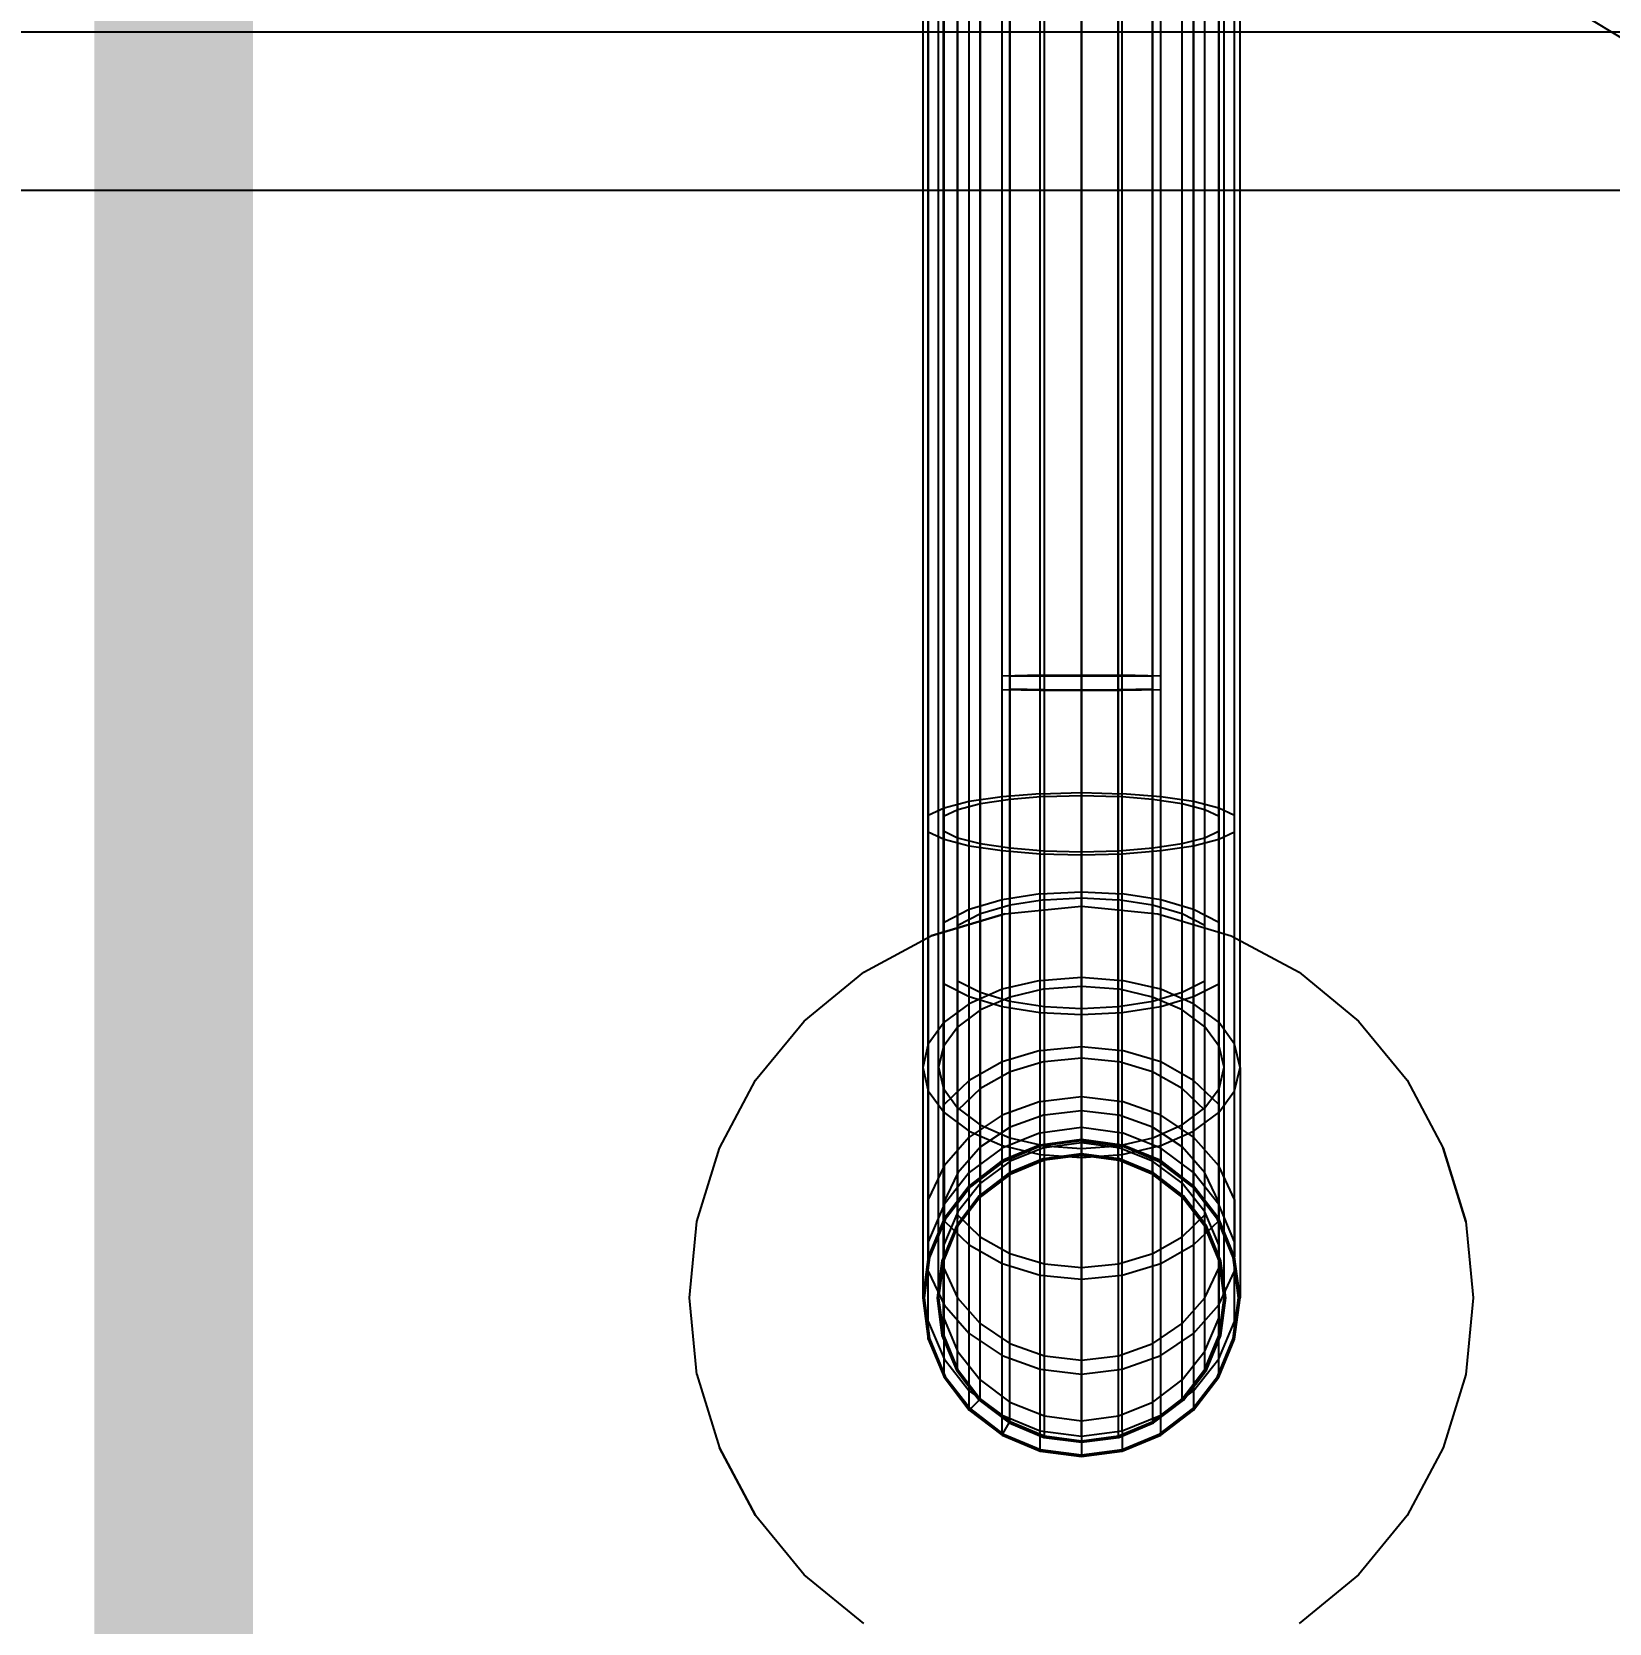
# Model space of a CAD drawing. Extents: x 11992 to 29481, y -6727 to 6811.
# Drawn here: x 12765.8 to 12865.3, y -477.7 to -377.4 of the extents above; entities that cross this region are included whole.
import ezdxf

# ---------------------------------------------------------------- set-up
doc = ezdxf.new("R2010")
doc.units = 0
doc.header["$MEASUREMENT"] = 0
doc.layers.get('0').update_dxf_attribs({"color": 8, "linetype": 'CONTINUOUS'})
doc.layers.add('zoylight 1灯带', color=1, linetype='CONTINUOUS', lineweight=30)
doc.layers.add('zoylight 5回路', color=4, linetype='CONTINUOUS')
doc.styles.add('XZC', font='SIMPLEX.SHX', dxfattribs={"width": 0.7, "bigfont": 'hztxt.shx'})
doc.linetypes.add('LED_LINE', pattern='A,12.7,-5.08,["LED",XZC,S=2.54,R=0,X=-2.54,Y=-1.27],-6.35', length=24.13)

msp = doc.modelspace()

# ---------------------------------------------------------------- linework, layer by layer
for p, q in [((12826.99, -465.89, -1390.28), (12826.99, -294.79, -1381.18)), ((12831.99, -294.4, -1380.96), (12831.99, -466.33, -1612.73)), ((12836.99, -465.89, -1390.28), (12836.99, -294.79, -1381.18)), ((12824.91, -453.89, -1365.36), (12824.91, -295.99, -1382.23)), ((12839.06, -295.99, -1382.23), (12839.06, -464.3, -1390.39)), ((12823.33, -462.23, -1612.63), (12823.33, -297.54, -1383.6)), ((12840.65, -462.23, -1612.63), (12840.65, -297.54, -1383.6)), ((12841.65, -459.82, -1612.63), (12841.65, -299.35, -1385.19)), ((12821.99, -301.3, -1386.9), (12821.99, -457.23, -1612.63)), ((12822.99, -457.23, -1612.63), (12822.99, -301.3, -1386.9)), ((12840.99, -457.23, -1612.63), (12840.99, -301.3, -1386.9)), ((12841.99, -442.7, -1365.12), (12841.99, -301.3, -1386.9)), ((12822.33, -303.24, -1388.61), (12822.33, -454.64, -1612.63)), ((12824.91, -443.52, -1375.11), (12824.91, -306.61, -1391.57)), ((12826.99, -448.57, -1391.45), (12826.99, -307.8, -1392.62)), ((12829.4, -447.57, -1391.52), (12829.4, -308.55, -1393.28)), ((12831.99, -308.06, -1392.99), (12831.99, -448.13, -1612.73)), ((12831.99, -447.23, -1391.54), (12831.99, -308.66, -1393.51)), ((12834.57, -447.57, -1391.52), (12834.57, -308.55, -1393.28)), ((12829.66, -418.87, -1349.17), (12829.66, -314.02, -1359.72)), ((12834.32, -465.93, -1390.28), (12834.32, -314.02, -1359.72)), ((12827.48, -418.83, -1350.07), (12827.48, -314.62, -1360.39)), ((12836.49, -418.83, -1350.07), (12836.49, -314.62, -1360.39)), ((12825.62, -462.4, -1381.61), (12825.62, -315.57, -1361.47)), ((12838.35, -428.58, -1352.47), (12838.35, -315.57, -1361.47)), ((12824.19, -457.22, -1374.11), (12824.19, -316.81, -1362.86)), ((12839.78, -445.25, -1361.39), (12839.78, -316.81, -1362.86)), ((12823.29, -455.32, -1375.2), (12823.29, -318.26, -1364.49)), ((12840.68, -444.02, -1363.19), (12840.68, -318.26, -1364.49)), ((12823.29, -441.37, -1367.06), (12823.29, -321.36, -1367.98)), ((12840.68, -426.87, -1361.05), (12840.68, -321.36, -1367.98)), ((12827.49, -418.06, -1365.66), (12827.49, -325, -1372.06)), ((12836.48, -418.06, -1365.66), (12836.48, -325, -1372.06)), ((12829.66, -418.02, -1366.56), (12829.66, -325.6, -1372.74)), ((12834.31, -418.02, -1366.56), (12834.31, -325.6, -1372.74)), ((12829.4, -455.79, -1363.58), (12829.4, -326.55, -1351)), ((12841.65, -451.02, -1377.66), (12841.65, -327.58, -1363.98)), ((12822.33, -459.82, -1612.63), (12822.33, -329.08, -1357.62)), ((12831.99, -465.94, -1380.65), (12831.99, -336.53, -1348.17)), ((12834.57, -465.6, -1380.74), (12834.57, -336.57, -1348.51)), ((12823.33, -448.91, -1378.87), (12823.33, -338.36, -1363.09)), ((12824.2, -426.45, -1363.19), (12824.19, -338.3, -1362.6)), ((12825.63, -426.08, -1365.02), (12825.63, -338.53, -1364.45)), ((12836.99, -447.78, -1385.61), (12836.99, -338.81, -1366.73)), ((12838.34, -426.08, -1365.02), (12838.35, -338.53, -1364.45)), ((12839.06, -450.16, -1612.63), (12839.06, -338.62, -1365.15)), ((12839.78, -426.45, -1363.19), (12839.78, -338.3, -1362.6)), ((12840.65, -448.91, -1378.87), (12840.65, -338.36, -1363.09)), ((12702.63, -377.41, -1746.43), (13052.63, -377.41, -1746.43)), ((13052.63, -387.41, -1636.43), (12682.63, -387.41, -1746.43)), ((12829.4, -417.97, -1367.53), (12826.99, -418.02, -1366.53)), ((12829.66, -418.02, -1366.56), (12827.49, -418.06, -1365.66)), ((12827.49, -425.8, -1366.43), (12827.49, -418.06, -1365.66)), ((12829.4, -417.97, -1367.53), (12831.99, -417.96, -1367.87)), ((12829.66, -418.02, -1366.56), (12831.99, -418, -1366.87)), ((12829.66, -425.62, -1367.31), (12829.66, -418.02, -1366.56)), ((12831.99, -417.96, -1367.87), (12834.57, -417.97, -1367.53)), ((12831.99, -418, -1366.87), (12834.31, -418.02, -1366.56)), ((12836.48, -418.06, -1365.66), (12834.31, -418.02, -1366.56)), ((12834.31, -425.62, -1367.31), (12834.31, -418.02, -1366.56)), ((12836.99, -418.02, -1366.53), (12834.57, -417.97, -1367.53)), ((12836.48, -425.8, -1366.43), (12836.48, -418.06, -1365.66)), ((12826.99, -418.87, -1349.21), (12829.4, -418.92, -1348.21)), ((12827.48, -428.86, -1351.06), (12827.48, -418.83, -1350.07)), ((12827.48, -418.83, -1350.07), (12829.66, -418.87, -1349.17)), ((12829.4, -418.92, -1348.21), (12831.99, -418.93, -1347.87)), ((12829.66, -429.04, -1350.17), (12829.66, -418.87, -1349.17)), ((12829.66, -418.87, -1349.17), (12831.99, -418.89, -1348.87)), ((12831.99, -418.89, -1348.87), (12834.32, -418.87, -1349.17)), ((12831.99, -418.93, -1347.87), (12834.57, -418.92, -1348.21)), ((12834.32, -418.87, -1349.17), (12836.49, -418.83, -1350.07)), ((12834.57, -418.92, -1348.21), (12836.99, -418.87, -1349.21)), ((12836.49, -428.86, -1351.06), (12836.49, -418.83, -1350.07)), ((12829.4, -425.44, -1368.26), (12831.99, -425.37, -1368.6)), ((12831.99, -425.37, -1368.6), (12834.57, -425.44, -1368.26)), ((12823.33, -426.35, -1363.67), (12822.33, -426.82, -1361.29)), ((12824.91, -425.94, -1365.71), (12823.33, -426.35, -1363.67)), ((12825.63, -426.08, -1365.02), (12824.2, -426.45, -1363.19)), ((12826.99, -425.63, -1367.28), (12824.91, -425.94, -1365.71)), ((12827.49, -425.8, -1366.43), (12825.63, -426.08, -1365.02)), ((12825.63, -433.02, -1367.14), (12825.63, -426.08, -1365.02)), ((12829.4, -425.44, -1368.26), (12826.99, -425.63, -1367.28)), ((12829.66, -425.62, -1367.31), (12827.49, -425.8, -1366.43)), ((12827.49, -432.47, -1368.46), (12827.49, -425.8, -1366.43)), ((12829.66, -425.62, -1367.31), (12831.99, -425.56, -1367.61)), ((12829.66, -432.12, -1369.29), (12829.66, -425.62, -1367.31)), ((12831.99, -425.56, -1367.61), (12834.31, -425.62, -1367.31)), ((12836.48, -425.8, -1366.43), (12834.31, -425.62, -1367.31)), ((12834.31, -432.12, -1369.29), (12834.31, -425.62, -1367.31)), ((12836.99, -425.63, -1367.28), (12834.57, -425.44, -1368.26)), ((12838.34, -426.08, -1365.02), (12836.48, -425.8, -1366.43)), ((12836.48, -432.47, -1368.46), (12836.48, -425.8, -1366.43)), ((12839.06, -425.94, -1365.71), (12836.99, -425.63, -1367.28)), ((12839.78, -426.45, -1363.19), (12838.34, -426.08, -1365.02)), ((12838.34, -433.02, -1367.14), (12838.34, -426.08, -1365.02)), ((12840.65, -426.35, -1363.67), (12839.06, -425.94, -1365.71)), ((12841.65, -426.82, -1361.29), (12840.65, -426.35, -1363.67)), ((12824.2, -426.45, -1363.19), (12823.29, -426.87, -1361.05)), ((12824.2, -433.75, -1365.41), (12824.2, -426.45, -1363.19)), ((12840.68, -426.87, -1361.05), (12839.78, -426.45, -1363.19)), ((12839.78, -440.13, -1368.86), (12839.78, -426.45, -1363.19)), ((12840.68, -441.37, -1367.06), (12840.68, -426.87, -1361.05)), ((12822.33, -427.84, -1356.19), (12823.33, -428.31, -1353.81)), ((12823.29, -427.79, -1356.45), (12824.19, -428.22, -1354.31)), ((12823.33, -428.31, -1353.81), (12824.91, -428.72, -1351.77)), ((12824.19, -428.22, -1354.31), (12825.62, -428.58, -1352.47)), ((12838.35, -428.58, -1352.47), (12839.78, -428.22, -1354.31)), ((12839.06, -428.72, -1351.77), (12840.65, -428.31, -1353.81)), ((12839.78, -428.22, -1354.31), (12840.68, -427.79, -1356.45)), ((12840.65, -428.31, -1353.81), (12841.65, -427.84, -1356.19)), ((12824.91, -428.72, -1351.77), (12826.99, -429.03, -1350.21)), ((12825.62, -428.58, -1352.47), (12827.48, -428.86, -1351.06)), ((12826.99, -429.03, -1350.21), (12829.4, -429.23, -1349.22)), ((12827.48, -447.13, -1358.65), (12827.48, -428.86, -1351.06)), ((12827.48, -428.86, -1351.06), (12829.66, -429.04, -1350.17)), ((12829.4, -429.23, -1349.22), (12831.99, -429.3, -1348.88)), ((12829.66, -447.64, -1357.91), (12829.66, -429.04, -1350.17)), ((12829.66, -429.04, -1350.17), (12831.99, -429.1, -1349.87)), ((12831.99, -429.1, -1349.87), (12834.32, -429.04, -1350.17)), ((12831.99, -429.3, -1348.88), (12834.57, -429.23, -1349.22)), ((12834.32, -429.04, -1350.17), (12836.49, -428.86, -1351.06)), ((12834.57, -429.23, -1349.22), (12836.99, -429.03, -1350.21)), ((12836.49, -428.86, -1351.06), (12838.35, -428.58, -1352.47)), ((12836.49, -465.03, -1390.34), (12836.49, -428.86, -1351.06)), ((12836.99, -429.03, -1350.21), (12839.06, -428.72, -1351.77)), ((12838.35, -437.96, -1355.32), (12838.35, -428.58, -1352.47)), ((12826.99, -432.14, -1369.26), (12824.91, -432.75, -1367.78)), ((12829.4, -431.75, -1370.18), (12826.99, -432.14, -1369.26)), ((12829.66, -432.12, -1369.29), (12827.49, -432.47, -1368.46)), ((12829.4, -431.75, -1370.18), (12831.99, -431.62, -1370.5)), ((12829.66, -432.12, -1369.29), (12831.99, -432, -1369.58)), ((12829.66, -437.75, -1372.34), (12829.66, -432.12, -1369.29)), ((12831.99, -431.62, -1370.5), (12834.57, -431.75, -1370.18)), ((12831.99, -432, -1369.58), (12834.31, -432.12, -1369.29)), ((12836.48, -432.47, -1368.46), (12834.31, -432.12, -1369.29)), ((12834.31, -437.75, -1372.34), (12834.31, -432.12, -1369.29)), ((12836.99, -432.14, -1369.26), (12834.57, -431.75, -1370.18)), ((12839.06, -432.75, -1367.78), (12836.99, -432.14, -1369.26)), ((12822.53, -434.41, -1612.43), (12827.17, -433.01, -1612.43)), ((12827.17, -433.01, -1616.43), (12822.53, -434.41, -1616.43)), ((12824.91, -432.75, -1367.78), (12823.33, -433.56, -1365.86)), ((12825.63, -433.02, -1367.14), (12824.2, -433.75, -1365.41)), ((12827.49, -432.47, -1368.46), (12825.63, -433.02, -1367.14)), ((12825.63, -439.07, -1370.41), (12825.63, -433.02, -1367.14)), ((12827.17, -433.01, -1612.43), (12831.99, -432.53, -1612.43)), ((12827.17, -433.01, -1616.43), (12831.99, -432.53, -1616.43)), ((12827.17, -433.01, -1612.43), (12827.17, -433.01, -1616.43)), ((12827.49, -438.26, -1371.59), (12827.49, -432.47, -1368.46)), ((12831.99, -432.53, -1612.43), (12836.8, -433.01, -1612.43)), ((12831.99, -432.53, -1616.43), (12836.8, -433.01, -1616.43)), ((12831.99, -432.53, -1612.43), (12831.99, -432.53, -1616.43)), ((12838.34, -433.02, -1367.14), (12836.48, -432.47, -1368.46)), ((12836.48, -438.26, -1371.59), (12836.48, -432.47, -1368.46)), ((12836.8, -433.01, -1612.43), (12841.44, -434.41, -1612.43)), ((12836.8, -433.01, -1616.43), (12841.44, -434.41, -1616.43)), ((12836.8, -433.01, -1612.43), (12836.8, -433.01, -1616.43)), ((12839.78, -433.75, -1365.41), (12838.34, -433.02, -1367.14)), ((12838.34, -439.07, -1370.41), (12838.34, -433.02, -1367.14)), ((12840.65, -433.56, -1365.86), (12839.06, -432.75, -1367.78)), ((12818.27, -436.7, -1612.43), (12822.53, -434.41, -1612.43)), ((12818.27, -436.7, -1616.43), (12822.53, -434.41, -1616.43)), ((12822.53, -434.41, -1612.43), (12822.53, -434.41, -1616.43)), ((12824.2, -440.13, -1368.86), (12824.2, -433.75, -1365.41)), ((12841.44, -434.41, -1612.43), (12845.71, -436.7, -1612.43)), ((12841.44, -434.41, -1616.43), (12845.71, -436.7, -1616.43)), ((12841.44, -434.41, -1612.43), (12841.44, -434.41, -1616.43)), ((12814.52, -439.77, -1612.43), (12818.27, -436.7, -1612.43)), ((12814.52, -439.77, -1616.43), (12818.27, -436.7, -1616.43)), ((12818.27, -436.7, -1612.43), (12818.27, -436.7, -1616.43)), ((12823.33, -437.43, -1356.59), (12824.91, -438.23, -1354.67)), ((12824.19, -437.24, -1357.05), (12825.62, -437.96, -1355.32)), ((12829.4, -437.21, -1373.14), (12826.99, -437.77, -1372.31)), ((12829.4, -437.21, -1373.14), (12831.99, -437.01, -1373.42)), ((12831.99, -437.01, -1373.42), (12834.57, -437.21, -1373.14)), ((12836.99, -437.77, -1372.31), (12834.57, -437.21, -1373.14)), ((12838.35, -437.96, -1355.32), (12839.78, -437.24, -1357.05)), ((12839.06, -438.23, -1354.67), (12840.65, -437.43, -1356.59)), ((12845.71, -436.7, -1612.43), (12849.45, -439.77, -1612.43)), ((12845.71, -436.7, -1616.43), (12849.45, -439.77, -1616.43)), ((12845.71, -436.7, -1612.43), (12845.71, -436.7, -1616.43)), ((12826.99, -437.77, -1372.31), (12824.91, -438.68, -1370.99)), ((12824.91, -438.23, -1354.67), (12826.99, -438.85, -1353.19)), ((12825.62, -437.96, -1355.32), (12827.48, -438.51, -1353.99)), ((12827.49, -438.26, -1371.59), (12825.63, -439.07, -1370.41)), ((12829.66, -437.75, -1372.34), (12827.49, -438.26, -1371.59)), ((12827.49, -442.98, -1375.61), (12827.49, -438.26, -1371.59)), ((12829.66, -437.75, -1372.34), (12831.99, -437.58, -1372.59)), ((12829.66, -442.32, -1376.23), (12829.66, -437.75, -1372.34)), ((12831.99, -437.58, -1372.59), (12834.31, -437.75, -1372.34)), ((12836.48, -438.26, -1371.59), (12834.31, -437.75, -1372.34)), ((12834.31, -442.32, -1376.23), (12834.31, -437.75, -1372.34)), ((12838.34, -439.07, -1370.41), (12836.48, -438.26, -1371.59)), ((12836.48, -442.98, -1375.61), (12836.48, -438.26, -1371.59)), ((12836.49, -438.51, -1353.99), (12838.35, -437.96, -1355.32)), ((12839.06, -438.68, -1370.99), (12836.99, -437.77, -1372.31)), ((12836.99, -438.85, -1353.19), (12839.06, -438.23, -1354.67)), ((12838.35, -462.4, -1381.61), (12838.35, -437.96, -1355.32)), ((12824.91, -438.68, -1370.99), (12823.33, -439.85, -1369.27)), ((12825.63, -439.07, -1370.41), (12824.2, -440.13, -1368.86)), ((12825.63, -444.03, -1374.63), (12825.63, -439.07, -1370.41)), ((12826.99, -438.85, -1353.19), (12829.4, -439.24, -1352.27)), ((12827.48, -438.51, -1353.99), (12829.66, -438.86, -1353.16)), ((12829.4, -439.24, -1352.27), (12831.99, -439.37, -1351.95)), ((12829.66, -438.86, -1353.16), (12831.99, -438.98, -1352.87)), ((12831.99, -438.98, -1352.87), (12834.32, -438.86, -1353.16)), ((12831.99, -439.37, -1351.95), (12834.57, -439.24, -1352.27)), ((12834.32, -438.86, -1353.16), (12836.49, -438.51, -1353.99)), ((12834.57, -439.24, -1352.27), (12836.99, -438.85, -1353.19)), ((12839.78, -440.13, -1368.86), (12838.34, -439.07, -1370.41)), ((12838.34, -444.03, -1374.63), (12838.34, -439.07, -1370.41)), ((12840.65, -439.85, -1369.27), (12839.06, -438.68, -1370.99)), ((12811.45, -443.51, -1612.43), (12814.52, -439.77, -1612.43)), ((12811.45, -443.51, -1616.43), (12814.52, -439.77, -1616.43)), ((12814.52, -439.77, -1612.43), (12814.52, -439.77, -1616.43)), ((12823.33, -439.85, -1369.27), (12822.33, -441.22, -1367.27)), ((12824.2, -440.13, -1368.86), (12823.29, -441.37, -1367.06)), ((12824.2, -445.39, -1373.34), (12824.2, -440.13, -1368.86)), ((12839.77, -445.39, -1373.34), (12839.78, -440.13, -1368.86)), ((12840.68, -441.37, -1367.06), (12839.78, -440.13, -1368.86)), ((12841.65, -441.22, -1367.27), (12840.65, -439.85, -1369.27)), ((12849.45, -439.77, -1612.43), (12852.52, -443.51, -1612.43)), ((12849.45, -439.77, -1616.43), (12852.52, -443.51, -1616.43)), ((12849.45, -439.77, -1612.43), (12849.45, -439.77, -1616.43)), ((12822.33, -441.22, -1367.27), (12821.99, -442.7, -1365.12)), ((12823.29, -441.37, -1367.06), (12822.99, -442.69, -1365.13)), ((12823.3, -451.24, -1377.54), (12823.29, -441.37, -1367.06)), ((12829.4, -441.62, -1376.89), (12831.99, -441.37, -1377.12)), ((12831.99, -441.37, -1377.12), (12834.57, -441.62, -1376.89)), ((12840.99, -442.69, -1365.13), (12840.68, -441.37, -1367.06)), ((12840.68, -451.24, -1377.54), (12840.68, -441.37, -1367.06)), ((12841.99, -442.7, -1365.12), (12841.65, -441.22, -1367.27)), ((12826.99, -442.35, -1376.2), (12824.91, -443.52, -1375.11)), ((12829.4, -441.62, -1376.89), (12826.99, -442.35, -1376.2)), ((12829.66, -442.32, -1376.23), (12827.49, -442.98, -1375.61)), ((12829.66, -442.32, -1376.23), (12831.99, -442.1, -1376.44)), ((12829.66, -445.68, -1380.72), (12829.66, -442.32, -1376.23)), ((12831.99, -442.1, -1376.44), (12834.31, -442.32, -1376.23)), ((12836.48, -442.98, -1375.61), (12834.31, -442.32, -1376.23)), ((12834.31, -445.68, -1380.72), (12834.31, -442.32, -1376.23)), ((12836.99, -442.35, -1376.2), (12834.57, -441.62, -1376.89)), ((12839.06, -443.52, -1375.11), (12836.99, -442.35, -1376.2)), ((12821.99, -442.7, -1365.12), (12822.33, -444.17, -1362.98)), ((12822.99, -442.69, -1365.13), (12823.29, -444.02, -1363.19)), ((12827.49, -442.98, -1375.61), (12825.63, -444.03, -1374.63)), ((12827.49, -446.46, -1380.27), (12827.49, -442.98, -1375.61)), ((12838.34, -444.03, -1374.63), (12836.48, -442.98, -1375.61)), ((12836.48, -446.46, -1380.27), (12836.48, -442.98, -1375.61)), ((12840.68, -444.02, -1363.19), (12840.99, -442.69, -1365.13)), ((12841.65, -444.17, -1362.98), (12841.99, -442.7, -1365.12)), ((12841.99, -442.7, -1365.12), (12841.99, -457.23, -1612.63)), ((12809.17, -447.78, -1612.43), (12811.45, -443.51, -1612.43)), ((12809.17, -447.78, -1616.43), (12811.45, -443.51, -1616.43)), ((12811.45, -443.51, -1612.43), (12811.45, -443.51, -1616.43)), ((12822.33, -444.17, -1362.98), (12823.33, -445.54, -1360.97)), ((12823.29, -444.02, -1363.19), (12824.19, -445.25, -1361.39)), ((12824.91, -443.52, -1375.11), (12823.33, -445.04, -1373.68)), ((12825.63, -444.03, -1374.63), (12824.2, -445.39, -1373.34)), ((12824.91, -450.16, -1612.63), (12824.91, -443.52, -1375.11)), ((12825.63, -447.71, -1379.55), (12825.63, -444.03, -1374.63)), ((12839.77, -445.39, -1373.34), (12838.34, -444.03, -1374.63)), ((12838.34, -447.71, -1379.55), (12838.34, -444.03, -1374.63)), ((12840.65, -445.04, -1373.68), (12839.06, -443.52, -1375.11)), ((12839.78, -445.25, -1361.39), (12840.68, -444.02, -1363.19)), ((12840.65, -445.54, -1360.97), (12841.65, -444.17, -1362.98)), ((12840.68, -455.32, -1375.2), (12840.68, -444.02, -1363.19)), ((12852.52, -443.51, -1612.43), (12854.8, -447.78, -1612.43)), ((12852.52, -443.51, -1616.43), (12854.8, -447.78, -1616.43)), ((12852.52, -443.51, -1612.43), (12852.52, -443.51, -1616.43)), ((12824.19, -445.25, -1361.39), (12825.62, -446.31, -1359.84)), ((12824.2, -449.34, -1378.62), (12824.2, -445.39, -1373.34)), ((12829.4, -444.84, -1381.2), (12826.99, -445.71, -1380.7)), ((12829.4, -444.84, -1381.2), (12831.99, -444.54, -1381.37)), ((12829.66, -445.68, -1380.72), (12831.99, -445.41, -1380.87)), ((12831.99, -444.54, -1381.37), (12834.57, -444.84, -1381.2)), ((12831.99, -445.41, -1380.87), (12834.31, -445.68, -1380.72)), ((12836.99, -445.71, -1380.7), (12834.57, -444.84, -1381.2)), ((12838.35, -446.31, -1359.84), (12839.78, -445.25, -1361.39)), ((12839.77, -449.34, -1378.62), (12839.77, -445.39, -1373.34)), ((12839.78, -452, -1367.14), (12839.78, -445.25, -1361.39)), ((12823.33, -445.54, -1360.97), (12824.91, -446.71, -1359.26)), ((12826.99, -445.71, -1380.7), (12824.91, -447.1, -1379.9)), ((12825.62, -446.31, -1359.84), (12827.48, -447.13, -1358.65)), ((12827.49, -446.46, -1380.27), (12825.63, -447.71, -1379.55)), ((12829.66, -445.68, -1380.72), (12827.49, -446.46, -1380.27)), ((12827.49, -448.61, -1385.38), (12827.49, -446.46, -1380.27)), ((12829.66, -447.74, -1385.62), (12829.66, -445.68, -1380.72)), ((12836.48, -446.46, -1380.27), (12834.31, -445.68, -1380.72)), ((12834.31, -447.74, -1385.62), (12834.31, -445.68, -1380.72)), ((12838.34, -447.71, -1379.55), (12836.48, -446.46, -1380.27)), ((12836.48, -448.61, -1385.38), (12836.48, -446.46, -1380.27)), ((12836.49, -447.13, -1358.65), (12838.35, -446.31, -1359.84)), ((12839.06, -447.1, -1379.9), (12836.99, -445.71, -1380.7)), ((12839.06, -446.71, -1359.26), (12840.65, -445.54, -1360.97)), ((12824.91, -447.1, -1379.9), (12823.33, -448.91, -1378.87)), ((12824.91, -446.71, -1359.26), (12826.99, -447.62, -1357.94)), ((12829.4, -446.81, -1385.87), (12826.99, -447.78, -1385.61)), ((12827.48, -454.42, -1364.86), (12827.48, -447.13, -1358.65)), ((12827.48, -447.13, -1358.65), (12829.66, -447.64, -1357.91)), ((12829.4, -446.81, -1385.87), (12831.99, -446.47, -1385.96)), ((12829.4, -447.57, -1612.63), (12831.99, -447.23, -1612.63)), ((12829.4, -447.57, -1391.52), (12831.99, -447.23, -1391.54)), ((12831.99, -447.33, -1612.73), (12829.42, -447.67, -1612.73)), ((12829.66, -447.74, -1385.62), (12831.99, -447.44, -1385.7)), ((12831.99, -446.47, -1385.96), (12834.57, -446.81, -1385.87)), ((12831.99, -447.33, -1612.73), (12831.99, -447.23, -1612.63)), ((12831.99, -447.23, -1612.63), (12834.57, -447.57, -1612.63)), ((12831.99, -447.23, -1391.54), (12834.57, -447.57, -1391.52)), ((12831.99, -447.23, -1391.54), (12831.99, -447.23, -1612.63)), ((12831.99, -447.33, -1612.73), (12834.55, -447.67, -1612.73)), ((12831.99, -447.44, -1385.7), (12834.31, -447.74, -1385.62)), ((12834.32, -447.64, -1357.91), (12836.49, -447.13, -1358.65)), ((12836.99, -447.78, -1385.61), (12834.57, -446.81, -1385.87)), ((12836.99, -447.62, -1357.94), (12839.06, -446.71, -1359.26)), ((12840.65, -448.91, -1378.87), (12839.06, -447.1, -1379.9)), ((12807.76, -452.41, -1612.43), (12809.17, -447.78, -1612.43)), ((12807.76, -452.41, -1616.43), (12809.17, -447.78, -1616.43)), ((12809.17, -447.78, -1612.43), (12809.17, -447.78, -1616.43)), ((12825.63, -447.71, -1379.55), (12824.2, -449.34, -1378.62)), ((12826.99, -447.78, -1385.61), (12824.91, -449.32, -1385.18)), ((12825.63, -450, -1385), (12825.63, -447.71, -1379.55)), ((12829.4, -447.57, -1612.63), (12826.99, -448.57, -1612.63)), ((12829.4, -447.57, -1391.52), (12826.99, -448.57, -1391.45)), ((12826.99, -447.62, -1357.94), (12829.4, -448.18, -1357.11)), ((12829.42, -447.67, -1612.73), (12827.04, -448.66, -1612.73)), ((12829.63, -448.44, -1612.73), (12827.44, -449.35, -1612.73)), ((12829.66, -447.74, -1385.62), (12827.49, -448.61, -1385.38)), ((12829.42, -447.67, -1612.73), (12829.4, -447.57, -1612.63)), ((12829.4, -447.57, -1391.52), (12829.4, -447.57, -1612.63)), ((12829.4, -448.18, -1357.11), (12831.99, -448.38, -1356.83)), ((12829.63, -448.44, -1612.73), (12831.99, -448.13, -1612.73)), ((12829.66, -448.54, -1612.63), (12829.63, -448.44, -1612.73)), ((12829.66, -455.09, -1364.24), (12829.66, -447.64, -1357.91)), ((12829.66, -447.64, -1357.91), (12831.99, -447.81, -1357.65)), ((12829.66, -448.53, -1391.45), (12829.66, -447.74, -1385.62)), ((12831.99, -448.23, -1612.63), (12829.66, -448.54, -1612.63)), ((12829.66, -448.53, -1391.45), (12831.99, -448.23, -1391.48)), ((12831.99, -447.81, -1357.65), (12834.32, -447.64, -1357.91)), ((12831.99, -448.13, -1612.73), (12834.34, -448.44, -1612.73)), ((12831.99, -448.38, -1356.83), (12834.57, -448.18, -1357.11)), ((12831.99, -448.23, -1612.63), (12834.32, -448.54, -1612.63)), ((12831.99, -448.23, -1391.48), (12834.31, -448.53, -1391.45)), ((12836.48, -448.61, -1385.38), (12834.31, -447.74, -1385.62)), ((12834.31, -448.53, -1391.45), (12834.31, -447.74, -1385.62)), ((12834.32, -448.54, -1612.63), (12834.34, -448.44, -1612.73)), ((12836.54, -449.35, -1612.73), (12834.34, -448.44, -1612.73)), ((12834.55, -447.67, -1612.73), (12834.57, -447.57, -1612.63)), ((12836.94, -448.66, -1612.73), (12834.55, -447.67, -1612.73)), ((12836.99, -448.57, -1391.45), (12834.57, -447.57, -1391.52)), ((12836.99, -448.57, -1612.63), (12834.57, -447.57, -1612.63)), ((12834.57, -447.57, -1391.52), (12834.57, -447.57, -1612.63)), ((12834.57, -448.18, -1357.11), (12836.99, -447.62, -1357.94)), ((12839.06, -449.32, -1385.18), (12836.99, -447.78, -1385.61)), ((12836.99, -447.78, -1385.61), (12836.99, -448.57, -1612.63)), ((12839.77, -449.34, -1378.62), (12838.34, -447.71, -1379.55)), ((12838.34, -450, -1385), (12838.34, -447.71, -1379.55)), ((12854.8, -447.78, -1612.43), (12856.21, -452.41, -1612.43)), ((12856.21, -452.41, -1616.43), (12854.8, -447.78, -1616.43)), ((12854.8, -447.78, -1612.43), (12854.8, -447.78, -1616.43)), ((12823.33, -448.91, -1378.87), (12822.33, -451.02, -1377.66)), ((12824.2, -449.34, -1378.62), (12823.3, -451.24, -1377.54)), ((12823.33, -448.91, -1378.87), (12823.33, -452.23, -1612.63)), ((12824.91, -449.32, -1385.18), (12823.33, -451.34, -1384.63)), ((12824.2, -451.81, -1384.51), (12824.2, -449.34, -1378.62)), ((12826.99, -448.57, -1612.63), (12824.91, -450.16, -1612.63)), ((12826.99, -448.57, -1391.45), (12824.91, -450.16, -1391.34)), ((12827.04, -448.66, -1612.73), (12824.99, -450.23, -1612.73)), ((12827.44, -449.35, -1612.73), (12825.55, -450.8, -1612.73)), ((12827.49, -449.44, -1612.63), (12825.62, -450.87, -1612.63)), ((12827.49, -448.61, -1385.38), (12825.63, -450, -1385)), ((12827.49, -449.43, -1391.39), (12825.63, -450.86, -1391.3)), ((12827.04, -448.66, -1612.73), (12826.99, -448.57, -1612.63)), ((12826.99, -448.57, -1391.45), (12826.99, -448.57, -1612.63)), ((12827.49, -449.44, -1612.63), (12827.44, -449.35, -1612.73)), ((12829.66, -448.53, -1391.45), (12827.49, -449.43, -1391.39)), ((12829.66, -448.54, -1612.63), (12827.49, -449.44, -1612.63)), ((12827.49, -449.43, -1391.39), (12827.49, -448.61, -1385.38)), ((12827.49, -449.44, -1612.63), (12827.49, -449.43, -1391.39)), ((12829.66, -448.54, -1612.63), (12829.66, -448.53, -1391.45)), ((12836.48, -449.43, -1391.39), (12834.31, -448.53, -1391.45)), ((12834.32, -448.54, -1612.63), (12834.31, -448.53, -1391.45)), ((12836.49, -449.44, -1612.63), (12834.32, -448.54, -1612.63)), ((12836.48, -449.43, -1391.39), (12836.48, -448.61, -1385.38)), ((12838.34, -450, -1385), (12836.48, -448.61, -1385.38)), ((12838.35, -450.86, -1391.3), (12836.48, -449.43, -1391.39)), ((12836.49, -449.44, -1612.63), (12836.48, -449.43, -1391.39)), ((12836.49, -449.44, -1612.63), (12836.54, -449.35, -1612.73)), ((12838.35, -450.87, -1612.63), (12836.49, -449.44, -1612.63)), ((12838.42, -450.8, -1612.73), (12836.54, -449.35, -1612.73)), ((12836.94, -448.66, -1612.73), (12836.99, -448.57, -1612.63)), ((12838.99, -450.23, -1612.73), (12836.94, -448.66, -1612.73)), ((12839.06, -450.16, -1391.34), (12836.99, -448.57, -1391.45)), ((12839.06, -450.16, -1612.63), (12836.99, -448.57, -1612.63)), ((12840.65, -451.34, -1384.63), (12839.06, -449.32, -1385.18)), ((12840.68, -451.24, -1377.54), (12839.77, -449.34, -1378.62)), ((12839.77, -451.81, -1384.51), (12839.77, -449.34, -1378.62)), ((12841.65, -451.02, -1377.66), (12840.65, -448.91, -1378.87)), ((12840.65, -448.91, -1378.87), (12840.65, -452.23, -1612.63)), ((12824.91, -450.16, -1612.63), (12823.33, -452.23, -1612.63)), ((12824.99, -450.23, -1612.73), (12823.41, -452.28, -1612.73)), ((12825.63, -450, -1385), (12824.2, -451.81, -1384.51)), ((12824.99, -450.23, -1612.73), (12824.91, -450.16, -1612.63)), ((12825.63, -450.86, -1391.3), (12825.63, -450, -1385)), ((12838.35, -450.86, -1391.3), (12838.34, -450, -1385)), ((12839.77, -451.81, -1384.51), (12838.34, -450, -1385)), ((12838.99, -450.23, -1612.73), (12839.06, -450.16, -1612.63)), ((12840.56, -452.28, -1612.73), (12838.99, -450.23, -1612.73)), ((12840.65, -452.23, -1612.63), (12839.06, -450.16, -1612.63)), ((12823.33, -451.34, -1384.63), (12822.33, -453.69, -1383.99)), ((12823.3, -453.92, -1383.93), (12823.3, -451.24, -1377.54)), ((12825.55, -450.8, -1612.73), (12824.11, -452.68, -1612.73)), ((12825.62, -450.87, -1612.63), (12824.19, -452.73, -1612.63)), ((12825.62, -450.87, -1612.63), (12825.55, -450.8, -1612.73)), ((12825.62, -450.87, -1612.63), (12825.63, -450.86, -1391.3)), ((12838.35, -450.87, -1612.63), (12838.42, -450.8, -1612.73)), ((12838.35, -450.87, -1612.63), (12838.35, -450.86, -1391.3)), ((12839.78, -452.73, -1612.63), (12838.35, -450.87, -1612.63)), ((12839.87, -452.68, -1612.73), (12838.42, -450.8, -1612.73)), ((12841.65, -453.69, -1383.99), (12840.65, -451.34, -1384.63)), ((12840.68, -453.92, -1383.93), (12840.68, -451.24, -1377.54)), ((12841.65, -451.02, -1377.66), (12841.65, -454.64, -1612.63)), ((12807.29, -457.23, -1612.43), (12807.76, -452.41, -1612.43)), ((12807.29, -457.23, -1616.43), (12807.76, -452.41, -1616.43)), ((12807.76, -452.41, -1612.43), (12807.76, -452.41, -1616.43)), ((12823.33, -452.23, -1612.63), (12822.33, -454.64, -1612.63)), ((12823.41, -452.28, -1612.73), (12822.42, -454.67, -1612.73)), ((12824.2, -451.81, -1384.51), (12823.3, -453.92, -1383.93)), ((12823.41, -452.28, -1612.73), (12823.33, -452.23, -1612.63)), ((12823.33, -452.37, -1366.79), (12824.91, -453.89, -1365.36)), ((12824.19, -452.73, -1612.63), (12824.2, -451.81, -1384.51)), ((12824.19, -452, -1367.14), (12825.62, -453.37, -1365.85)), ((12838.35, -453.37, -1365.85), (12839.78, -452, -1367.14)), ((12839.06, -453.89, -1365.36), (12840.65, -452.37, -1366.79)), ((12839.78, -452.73, -1612.63), (12839.77, -451.81, -1384.51)), ((12840.68, -453.92, -1383.93), (12839.77, -451.81, -1384.51)), ((12839.78, -460.58, -1382.11), (12839.78, -452, -1367.14)), ((12840.56, -452.28, -1612.73), (12840.65, -452.23, -1612.63)), ((12841.55, -454.67, -1612.73), (12840.56, -452.28, -1612.73)), ((12841.65, -454.64, -1612.63), (12840.65, -452.23, -1612.63)), ((12856.21, -452.41, -1612.43), (12856.68, -457.23, -1612.43)), ((12856.21, -452.41, -1616.43), (12856.68, -457.23, -1616.43)), ((12856.21, -452.41, -1612.43), (12856.21, -452.41, -1616.43)), ((12824.11, -452.68, -1612.73), (12823.2, -454.88, -1612.73)), ((12824.19, -452.73, -1612.63), (12823.29, -454.9, -1612.63)), ((12824.19, -452.73, -1612.63), (12824.11, -452.68, -1612.73)), ((12825.62, -453.37, -1365.85), (12827.48, -454.42, -1364.86)), ((12836.49, -454.42, -1364.86), (12838.35, -453.37, -1365.85)), ((12839.78, -452.73, -1612.63), (12839.87, -452.68, -1612.73)), ((12840.68, -454.9, -1612.63), (12839.78, -452.73, -1612.63)), ((12840.78, -454.88, -1612.73), (12839.87, -452.68, -1612.73)), ((12823.29, -454.9, -1612.63), (12823.3, -453.92, -1383.93)), ((12824.91, -453.89, -1365.36), (12826.99, -455.06, -1364.27)), ((12824.91, -464.3, -1612.63), (12824.91, -453.89, -1365.36)), ((12827.48, -465.03, -1390.34), (12827.48, -454.42, -1364.86)), ((12827.48, -454.42, -1364.86), (12829.66, -455.09, -1364.24)), ((12834.32, -455.09, -1364.24), (12836.49, -454.42, -1364.86)), ((12836.99, -455.06, -1364.27), (12839.06, -453.89, -1365.36)), ((12840.68, -454.9, -1612.63), (12840.68, -453.92, -1383.93)), ((12822.33, -454.64, -1612.63), (12821.99, -457.23, -1612.63)), ((12822.42, -454.67, -1612.73), (12822.09, -457.23, -1612.73)), ((12822.42, -454.67, -1612.73), (12822.33, -454.64, -1612.63)), ((12823.2, -454.88, -1612.73), (12822.89, -457.23, -1612.73)), ((12823.29, -454.9, -1612.63), (12822.99, -457.23, -1612.63)), ((12823.29, -454.9, -1612.63), (12823.2, -454.88, -1612.73)), ((12823.29, -458.47, -1382.69), (12823.29, -455.32, -1375.2)), ((12823.29, -455.32, -1375.2), (12824.19, -457.22, -1374.11)), ((12826.99, -455.06, -1364.27), (12829.4, -455.79, -1363.58)), ((12829.66, -464.67, -1381), (12829.66, -455.09, -1364.24)), ((12829.66, -455.09, -1364.24), (12831.99, -455.31, -1364.03)), ((12831.99, -455.31, -1364.03), (12834.32, -455.09, -1364.24)), ((12834.57, -455.79, -1363.58), (12836.99, -455.06, -1364.27)), ((12839.78, -457.22, -1374.11), (12840.68, -455.32, -1375.2)), ((12840.68, -454.9, -1612.63), (12840.78, -454.88, -1612.73)), ((12840.99, -457.23, -1612.63), (12840.68, -454.9, -1612.63)), ((12840.68, -458.47, -1382.69), (12840.68, -455.32, -1375.2)), ((12841.09, -457.23, -1612.73), (12840.78, -454.88, -1612.73)), ((12841.55, -454.67, -1612.73), (12841.65, -454.64, -1612.63)), ((12841.89, -457.23, -1612.73), (12841.55, -454.67, -1612.73)), ((12841.99, -457.23, -1612.63), (12841.65, -454.64, -1612.63)), ((12822.33, -455.55, -1375.07), (12823.33, -457.66, -1373.86)), ((12829.4, -455.79, -1363.58), (12831.99, -456.04, -1363.35)), ((12829.4, -466.89, -1612.63), (12829.4, -455.79, -1363.58)), ((12831.99, -456.04, -1363.35), (12834.57, -455.79, -1363.58)), ((12840.65, -457.66, -1373.86), (12841.65, -455.55, -1375.07)), ((12807.76, -462.05, -1612.43), (12807.29, -457.23, -1612.43)), ((12807.76, -462.05, -1616.43), (12807.29, -457.23, -1616.43)), ((12807.29, -457.23, -1612.43), (12807.29, -457.23, -1616.43)), ((12822.09, -457.23, -1612.73), (12821.99, -457.23, -1612.63)), ((12821.99, -457.23, -1612.63), (12822.33, -459.82, -1612.63)), ((12822.09, -457.23, -1612.73), (12822.42, -459.79, -1612.73)), ((12822.99, -457.23, -1612.63), (12822.89, -457.23, -1612.73)), ((12822.89, -457.23, -1612.73), (12823.2, -459.59, -1612.73)), ((12822.99, -457.23, -1612.63), (12823.29, -459.56, -1612.63)), ((12824.19, -460.58, -1382.11), (12824.19, -457.22, -1374.11)), ((12824.19, -457.22, -1374.11), (12825.62, -458.85, -1373.17)), ((12838.35, -458.85, -1373.17), (12839.78, -457.22, -1374.11)), ((12840.68, -459.56, -1612.63), (12840.99, -457.23, -1612.63)), ((12840.78, -459.59, -1612.73), (12841.09, -457.23, -1612.73)), ((12840.99, -457.23, -1612.63), (12841.09, -457.23, -1612.73)), ((12841.55, -459.79, -1612.73), (12841.89, -457.23, -1612.73)), ((12841.65, -459.82, -1612.63), (12841.99, -457.23, -1612.63)), ((12841.89, -457.23, -1612.73), (12841.99, -457.23, -1612.63)), ((12856.68, -457.23, -1612.43), (12856.21, -462.05, -1612.43)), ((12856.68, -457.23, -1616.43), (12856.21, -462.05, -1616.43)), ((12856.68, -457.23, -1612.43), (12856.68, -457.23, -1616.43)), ((12823.29, -459.56, -1612.63), (12823.29, -458.47, -1382.69)), ((12823.29, -458.47, -1382.69), (12824.19, -460.58, -1382.11)), ((12823.33, -457.66, -1373.86), (12824.91, -459.47, -1372.82)), ((12839.06, -459.47, -1372.82), (12840.65, -457.66, -1373.86)), ((12839.78, -460.58, -1382.11), (12840.68, -458.47, -1382.69)), ((12840.68, -459.56, -1612.63), (12840.68, -458.47, -1382.69)), ((12822.33, -458.72, -1382.62), (12823.33, -461.07, -1381.98)), ((12824.91, -459.47, -1372.82), (12826.99, -460.86, -1372.03)), ((12825.62, -458.85, -1373.17), (12827.48, -460.1, -1372.46)), ((12836.49, -460.1, -1372.46), (12838.35, -458.85, -1373.17)), ((12836.99, -460.86, -1372.03), (12839.06, -459.47, -1372.82)), ((12840.65, -461.07, -1381.98), (12841.65, -458.72, -1382.62)), ((12822.42, -459.79, -1612.73), (12822.33, -459.82, -1612.63)), ((12822.33, -459.82, -1612.63), (12823.33, -462.23, -1612.63)), ((12822.42, -459.79, -1612.73), (12823.41, -462.18, -1612.73)), ((12823.29, -459.56, -1612.63), (12823.2, -459.59, -1612.73)), ((12823.2, -459.59, -1612.73), (12824.11, -461.78, -1612.73)), ((12823.29, -459.56, -1612.63), (12824.19, -461.73, -1612.63)), ((12827.48, -460.1, -1372.46), (12829.66, -460.89, -1372.01)), ((12834.32, -460.89, -1372.01), (12836.49, -460.1, -1372.46)), ((12839.78, -461.73, -1612.63), (12840.68, -459.56, -1612.63)), ((12839.87, -461.78, -1612.73), (12840.78, -459.59, -1612.73)), ((12840.56, -462.18, -1612.73), (12841.55, -459.79, -1612.73)), ((12840.65, -462.23, -1612.63), (12841.65, -459.82, -1612.63)), ((12840.68, -459.56, -1612.63), (12840.78, -459.59, -1612.73)), ((12841.55, -459.79, -1612.73), (12841.65, -459.82, -1612.63)), ((12823.33, -461.07, -1381.98), (12824.91, -463.09, -1381.43)), ((12824.19, -460.58, -1382.11), (12825.62, -462.4, -1381.61)), ((12824.19, -461.73, -1612.63), (12824.19, -460.58, -1382.11)), ((12826.99, -460.86, -1372.03), (12829.4, -461.73, -1371.53)), ((12829.66, -460.89, -1372.01), (12831.99, -461.16, -1371.85)), ((12831.99, -461.16, -1371.85), (12834.32, -460.89, -1372.01)), ((12834.57, -461.73, -1371.53), (12836.99, -460.86, -1372.03)), ((12838.35, -462.4, -1381.61), (12839.78, -460.58, -1382.11)), ((12839.06, -463.09, -1381.43), (12840.65, -461.07, -1381.98)), ((12839.78, -461.73, -1612.63), (12839.78, -460.58, -1382.11)), ((12807.76, -462.05, -1612.43), (12809.17, -466.68, -1612.43)), ((12807.76, -462.05, -1616.43), (12809.17, -466.68, -1616.43)), ((12807.76, -462.05, -1612.43), (12807.76, -462.05, -1616.43)), ((12823.41, -462.18, -1612.73), (12823.33, -462.23, -1612.63)), ((12823.33, -462.23, -1612.63), (12824.91, -464.3, -1612.63)), ((12823.41, -462.18, -1612.73), (12824.99, -464.23, -1612.73)), ((12824.19, -461.73, -1612.63), (12824.11, -461.78, -1612.73)), ((12824.11, -461.78, -1612.73), (12825.55, -463.67, -1612.73)), ((12824.19, -461.73, -1612.63), (12825.62, -463.59, -1612.63)), ((12825.62, -462.4, -1381.61), (12827.48, -463.8, -1381.23)), ((12825.62, -463.59, -1390.44), (12825.62, -462.4, -1381.61)), ((12829.4, -461.73, -1371.53), (12831.99, -462.03, -1371.36)), ((12831.99, -462.03, -1371.36), (12834.57, -461.73, -1371.53)), ((12836.49, -463.8, -1381.23), (12838.35, -462.4, -1381.61)), ((12838.35, -463.59, -1612.63), (12839.78, -461.73, -1612.63)), ((12838.35, -463.59, -1390.44), (12838.35, -462.4, -1381.61)), ((12838.42, -463.67, -1612.73), (12839.87, -461.78, -1612.73)), ((12838.99, -464.23, -1612.73), (12840.56, -462.18, -1612.73)), ((12839.06, -464.3, -1612.63), (12840.65, -462.23, -1612.63)), ((12839.78, -461.73, -1612.63), (12839.87, -461.78, -1612.73)), ((12840.56, -462.18, -1612.73), (12840.65, -462.23, -1612.63)), ((12856.21, -462.05, -1612.43), (12854.8, -466.68, -1612.43)), ((12856.21, -462.05, -1616.43), (12854.8, -466.68, -1616.43)), ((12856.21, -462.05, -1612.43), (12856.21, -462.05, -1616.43)), ((12824.91, -463.09, -1381.43), (12826.99, -464.63, -1381.01)), ((12836.99, -464.63, -1381.01), (12839.06, -463.09, -1381.43)), ((12824.99, -464.23, -1612.73), (12824.91, -464.3, -1612.63)), ((12824.91, -464.3, -1612.63), (12826.99, -465.89, -1612.63)), ((12824.91, -464.3, -1390.39), (12826.99, -465.89, -1390.28)), ((12824.99, -464.23, -1612.73), (12825.55, -463.67, -1612.73)), ((12824.99, -464.23, -1612.73), (12827.04, -465.8, -1612.73)), ((12825.62, -463.59, -1612.63), (12825.55, -463.67, -1612.73)), ((12825.55, -463.67, -1612.73), (12827.44, -465.11, -1612.73)), ((12825.62, -463.59, -1612.63), (12825.62, -463.59, -1390.44)), ((12825.62, -463.59, -1612.63), (12827.49, -465.02, -1612.63)), ((12825.62, -463.59, -1390.44), (12827.48, -465.03, -1390.34)), ((12827.48, -463.8, -1381.23), (12829.66, -464.67, -1381)), ((12834.32, -464.67, -1381), (12836.49, -463.8, -1381.23)), ((12836.49, -465.02, -1612.63), (12838.35, -463.59, -1612.63)), ((12836.49, -465.03, -1390.34), (12838.35, -463.59, -1390.44)), ((12836.54, -465.11, -1612.73), (12838.42, -463.67, -1612.73)), ((12836.94, -465.8, -1612.73), (12838.99, -464.23, -1612.73)), ((12836.99, -465.89, -1390.28), (12839.06, -464.3, -1390.39)), ((12836.99, -465.89, -1612.63), (12839.06, -464.3, -1612.63)), ((12838.35, -463.59, -1612.63), (12838.35, -463.59, -1390.44)), ((12838.35, -463.59, -1612.63), (12838.42, -463.67, -1612.73)), ((12838.99, -464.23, -1612.73), (12839.06, -464.3, -1612.63)), ((12839.06, -464.3, -1390.39), (12839.06, -464.3, -1612.63)), ((12826.99, -464.63, -1381.01), (12829.4, -465.6, -1380.74)), ((12827.04, -465.8, -1612.73), (12827.44, -465.11, -1612.73)), ((12827.49, -465.02, -1612.63), (12827.44, -465.11, -1612.73)), ((12827.44, -465.11, -1612.73), (12829.63, -466.02, -1612.73)), ((12827.49, -465.02, -1612.63), (12827.48, -465.03, -1390.34)), ((12827.48, -465.03, -1390.34), (12829.66, -465.93, -1390.28)), ((12827.49, -465.02, -1612.63), (12829.66, -465.92, -1612.63)), ((12829.66, -464.67, -1381), (12831.99, -464.97, -1380.91)), ((12829.66, -465.93, -1390.28), (12829.66, -464.67, -1381)), ((12831.99, -464.97, -1380.91), (12834.32, -464.67, -1381)), ((12834.32, -465.92, -1612.63), (12836.49, -465.02, -1612.63)), ((12834.32, -465.93, -1390.28), (12836.49, -465.03, -1390.34)), ((12834.34, -466.02, -1612.73), (12836.54, -465.11, -1612.73)), ((12834.57, -465.6, -1380.74), (12836.99, -464.63, -1381.01)), ((12836.49, -465.02, -1612.63), (12836.49, -465.03, -1390.34)), ((12836.49, -465.02, -1612.63), (12836.54, -465.11, -1612.73)), ((12827.04, -465.8, -1612.73), (12826.99, -465.89, -1612.63)), ((12826.99, -465.89, -1612.63), (12829.4, -466.89, -1612.63)), ((12826.99, -465.89, -1390.28), (12829.4, -466.89, -1390.22)), ((12826.99, -465.89, -1390.28), (12826.99, -465.89, -1612.63)), ((12827.04, -465.8, -1612.73), (12829.42, -466.79, -1612.73)), ((12829.4, -465.6, -1380.74), (12831.99, -465.94, -1380.65)), ((12829.66, -465.92, -1612.63), (12829.63, -466.02, -1612.73)), ((12829.63, -466.02, -1612.73), (12831.99, -466.33, -1612.73)), ((12829.66, -465.92, -1612.63), (12829.66, -465.93, -1390.28)), ((12829.66, -465.92, -1612.63), (12831.99, -466.23, -1612.63)), ((12829.66, -465.93, -1390.28), (12831.99, -466.23, -1390.26)), ((12831.99, -465.94, -1380.65), (12834.57, -465.6, -1380.74)), ((12831.99, -466.23, -1612.63), (12834.32, -465.92, -1612.63)), ((12831.99, -466.23, -1390.26), (12834.32, -465.93, -1390.28)), ((12831.99, -465.94, -1380.65), (12831.99, -467.13, -1612.73)), ((12831.99, -466.33, -1612.73), (12834.34, -466.02, -1612.73)), ((12834.32, -465.92, -1612.63), (12834.32, -465.93, -1390.28)), ((12834.32, -465.92, -1612.63), (12834.34, -466.02, -1612.73)), ((12834.55, -466.79, -1612.73), (12836.94, -465.8, -1612.73)), ((12834.57, -465.6, -1380.74), (12834.57, -466.89, -1612.63)), ((12834.57, -466.89, -1390.22), (12836.99, -465.89, -1390.28)), ((12834.57, -466.89, -1612.63), (12836.99, -465.89, -1612.63)), ((12836.94, -465.8, -1612.73), (12836.99, -465.89, -1612.63)), ((12836.99, -465.89, -1390.28), (12836.99, -465.89, -1612.63)), ((12811.45, -470.95, -1612.43), (12809.17, -466.68, -1612.43)), ((12809.17, -466.68, -1616.43), (12811.45, -470.95, -1616.43)), ((12809.17, -466.68, -1612.43), (12809.17, -466.68, -1616.43)), ((12829.42, -466.79, -1612.73), (12829.4, -466.89, -1612.63)), ((12829.4, -466.89, -1612.63), (12831.99, -467.23, -1612.63)), ((12829.4, -466.89, -1390.22), (12831.99, -467.23, -1390.19)), ((12829.42, -466.79, -1612.73), (12831.99, -467.13, -1612.73)), ((12831.99, -467.13, -1612.73), (12834.55, -466.79, -1612.73)), ((12831.99, -467.23, -1390.19), (12834.57, -466.89, -1390.22)), ((12831.99, -467.23, -1612.63), (12834.57, -466.89, -1612.63)), ((12834.55, -466.79, -1612.73), (12834.57, -466.89, -1612.63)), ((12854.8, -466.68, -1612.43), (12852.52, -470.95, -1612.43)), ((12854.8, -466.68, -1616.43), (12852.52, -470.95, -1616.43)), ((12854.8, -466.68, -1612.43), (12854.8, -466.68, -1616.43)), ((12814.52, -474.69, -1612.43), (12811.45, -470.95, -1612.43)), ((12814.52, -474.69, -1616.43), (12811.45, -470.95, -1616.43)), ((12811.45, -470.95, -1612.43), (12811.45, -470.95, -1616.43)), ((12852.52, -470.95, -1612.43), (12849.45, -474.69, -1612.43)), ((12852.52, -470.95, -1616.43), (12849.45, -474.69, -1616.43)), ((12852.52, -470.95, -1612.43), (12852.52, -470.95, -1616.43)), ((12818.27, -477.76, -1612.43), (12814.52, -474.69, -1612.43)), ((12818.27, -477.76, -1616.43), (12814.52, -474.69, -1616.43)), ((12814.52, -474.69, -1612.43), (12814.52, -474.69, -1616.43)), ((12849.45, -474.69, -1612.43), (12845.71, -477.76, -1612.43)), ((12849.45, -474.69, -1616.43), (12845.71, -477.76, -1616.43)), ((12849.45, -474.69, -1612.43), (12849.45, -474.69, -1616.43))]:
    msp.add_line(p, q)
at = {"layer": 'zoylight 1灯带', "linetype": 'LED_LINE', "ltscale": 20, "const_width": 10, "elevation": -40.43}
msp.add_lwpolyline([(12774.77, 430.6), (12774.77, -669.41)], dxfattribs=at)
at = {"layer": 'zoylight 5回路', "linetype": 'Continuous'}
msp.add_arc((13243.12, 243.66), 726.91, 173.67665, 273.05294, dxfattribs=at)

doc.saveas('drawing.dxf')
